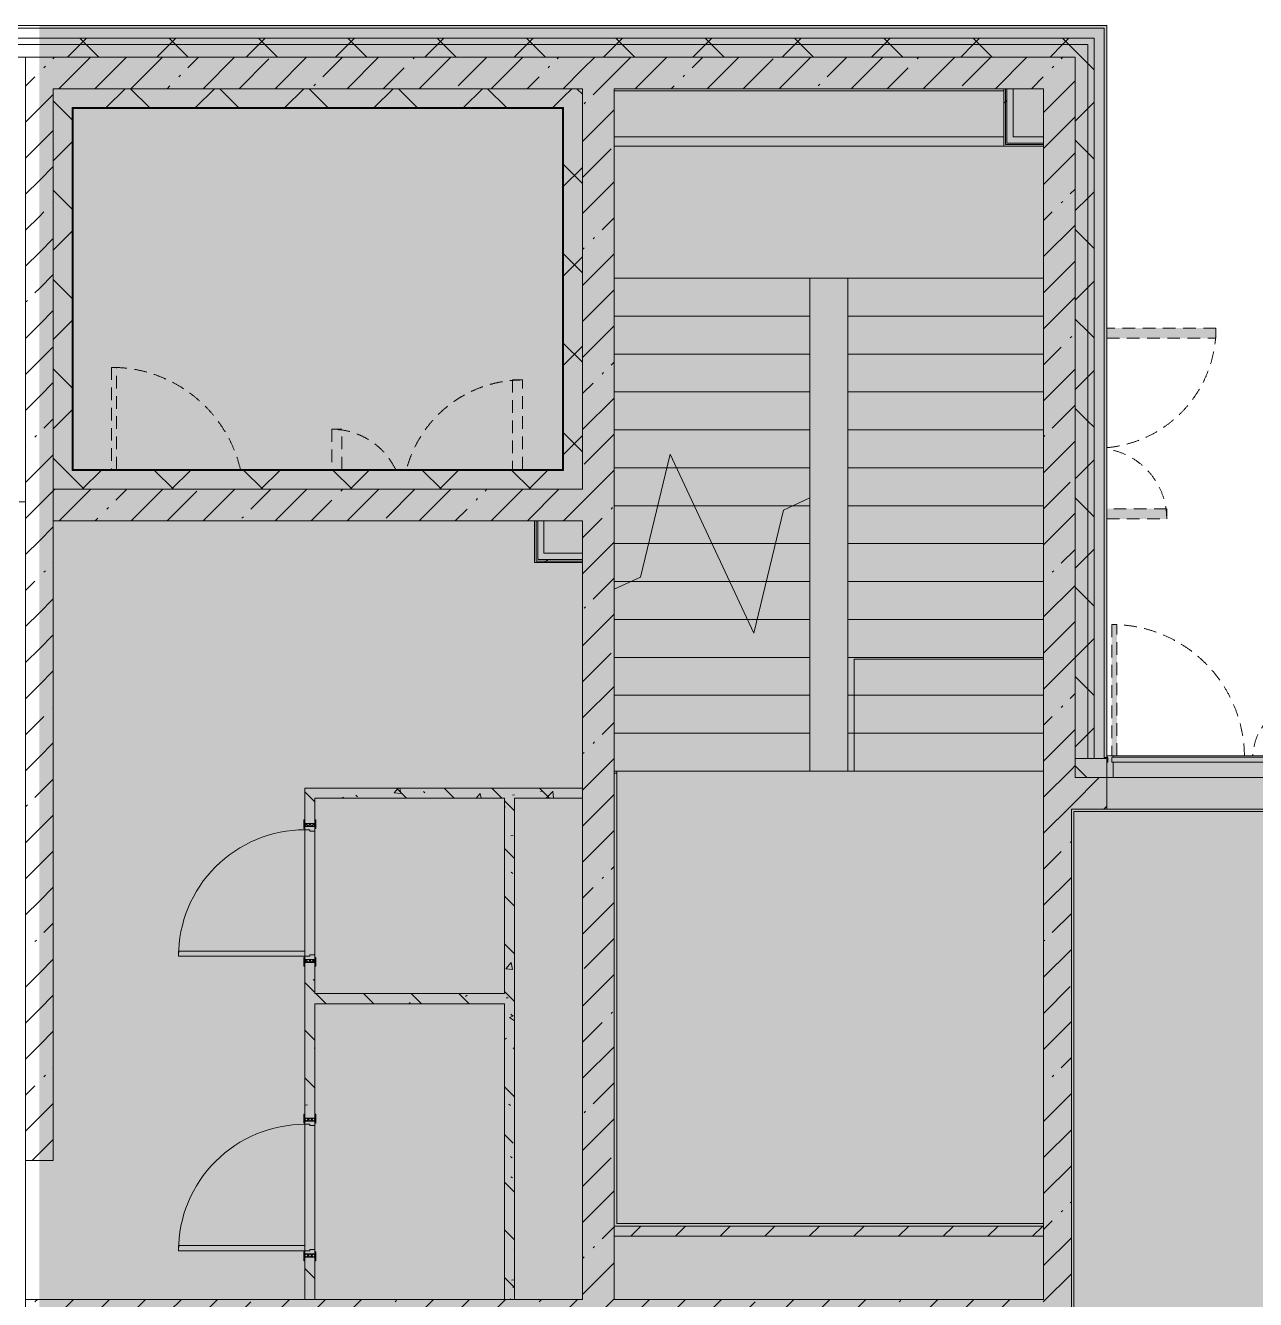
# Model space of a CAD drawing. Header units: millimetres. Extents: x 81609 to 272668, y -8553 to 29000.
# Drawn here: x 230408 to 240146, y 17269 to 27350 of the extents above; entities that cross this region are included whole.
import ezdxf

# ---------------------------------------------------------------- set-up
doc = ezdxf.new("R2010")
doc.units = ezdxf.units.MM
doc.linetypes.add('200_ШТРИХ__ш1_п0_6_', pattern=[160, 100, -60])
doc.layers.add('A-DETL-GENF-2', color=7, linetype='Continuous', lineweight=9, true_color=0xc0c0c0, transparency=0.4)
for name, color, linetype, lineweight in [('A-DETL-MBND-1', 7, '200_ШТРИХ__ш1_п0_6_', 9), ('A-GLAZ-3', 7, 'Continuous', 5), ('A-GLAZ-CWMG-2', 7, 'Continuous', 5), ('A-WALL-2', 7, 'Continuous', 5), ('I-WALL-3', 7, 'Continuous', 5)]:
    doc.layers.add(name, color=color, linetype=linetype, lineweight=lineweight)
for name, color, linetype, lineweight, true_color in [('A-DOOR-3', 7, 'Continuous', 5, 0xb7b7b7), ('A-DOOR-4', 7, 'Continuous', 5, 0xe2e2e2), ('A-DOOR-5', 7, 'Continuous', 5, 0xaaaaaa), ('A-DOOR-FRAM-2', 7, 'Continuous', 5, 0xe2e2e2), ('A-DOOR-FRAM-3', 7, 'Continuous', 5, 0xb7b7b7), ('A-DOOR-FRAM-4', 7, 'Continuous', 5, 0xaaaaaa), ('A-FLOR-1', 7, 'Continuous', 5, 0xaaaaaa), ('A-FLOR-2', 7, 'Continuous', 5, 0xb7b7b7), ('A-GLAZ-2', 7, 'Continuous', 5, 0x737373), ('A-GLAZ-CWMG-4', 7, 'Continuous', 5, 0x737373), ('A-WALL-3', 7, 'Continuous', 5, 0x737373), ('A-WALL-4', 7, 'Continuous', 9, 0x737373), ('I-WALL-2', 7, 'Continuous', 9, 0xe7e7e7), ('I-WALL-4', 7, 'Continuous', 5, 0x737373), ('I-WALL-5', 7, 'Continuous', 5, 0x787878), ('S-STRS-3', 7, 'Continuous', 5, 0x737373), ('S-STRS-MBND-2', 7, 'Continuous', 5, 0x737373)]:
    doc.layers.add(name, color=color, linetype=linetype, lineweight=lineweight, true_color=true_color)
pattern_1 = [(45, (145658, 0), (-353.5534, 353.5534), []), (135, (145658, 0), (-353.5534, -353.5534), [])]
pattern_2 = [(45, (145658, 0), (-285.1231, 285.1231), []), (45, (145943.1, 0), (-285.1231, 285.1231), [504.031, -100.806, 16.764, -84.042])]
pattern_3 = [(135, (145658, 0), (-377.1708, -377.1708), [533.4, -88.9, 17.78, -88.9]), (135, (145658, 376.94), (-377.1708, -377.1708), []), (50, (145658, 0), (637.6445, -55.7866), [66.675, -733.425]), (355, (145658, 0), (-123.3494, 668.699), [53.34, -586.74]), (100.451, (145711.1, -4.65), (514.299, 612.908), [56.665, -623.315]), (46.184, (145658, 177.8), (948.7764, -147.15), [100.012, -1100.137]), (96.636, (145737.05, 165.5), (830.909, 865.997), [84.998, -934.973]), (351.184, (145658, 177.8), (830.918, 865.988), [80.01, -880.11]), (21, (145746.9, 133.35), (530.6506, -357.9283), [66.675, -733.425]), (326, (145746.9, 133.35), (216.308, 644.6585), [53.34, -586.74]), (71.451, (145791.1, 103.5), (746.9596, 286.7243), [56.665, -623.315]), (37.5, (145657.99, 0), (10.81053, 295.9426), [16.764, -562.864, 16.764, -578.866, -588.962]), (37.5, (145657.99, 0), (10.81053, 295.9426), [-1175.258, 16.764, -572.198]), (7.5, (145658, 0), (233.8692, 350.6318), [16.764, -322.834, 16.764, -549.529, -224.472]), (7.5, (145658, 0), (233.8692, 350.6318), [-905.891, 16.764, -207.708]), (327.5, (145459.74, 0), (474.5678, -20.0513), [16.764, -205.486, 16.764, -676.656, -920.115]), (327.5, (145459.74, 0), (474.5678, -20.0513), [-915.67, 16.764, -903.351]), (317.5, (145370.84, 0), (518.4522, 88.9934), [16.764, -272.161, 16.764, -443.738, -653.415]), (317.5, (145370.84, 0), (518.4522, 88.9934), [-749.427, 16.764, -636.651])]
pattern_4 = [(45, (145658, 0), (-530.33, 530.33), []), (135, (145658, 0), (-530.33, -530.33), [])]

# ---------------------------------------------------------------- blocks, each defined once
blk = doc.blocks.new('110_Дверь_СКБ_2Ст_Внутренняя - ДН-7д_л__ ДОО_Дв_1450x2100h_Загрузочная_ Помещение холодильных камер-21737406-2_9_3_птичка')
at = {"layer": 'A-DETL-MBND-1'}
for points in [[(767.5, 283), (767.5, 990), (687.5, 990), (687.5, 283)], [(-662.5, 283), (-662.5, 600), (-742.5, 600), (-742.5, 283)]]:
    blk.add_hatch(color=256, dxfattribs=at).paths.add_polyline_path(points)
for p, q in [((767.5, 990), (687.5, 990)), ((687.5, 990), (687.5, 283)), ((767.5, 283), (767.5, 990)), ((-742.5, 600), (-742.5, 283)), ((-662.5, 600), (-742.5, 600)), ((-662.5, 283), (-662.5, 600))]:
    blk.add_line(p, q, dxfattribs=at)
for centre, radius, start, end in [((767.5, 40), 950, 90, 165), ((-742.5, 40), 560, 26.05405, 90)]:
    blk.add_arc(centre, radius, start, end, dxfattribs=at)
blk = doc.blocks.new('110_Дверь_СКБ_1Ст_Внутренняя1 - ДН-6д_ ДОО_Дв_1150x2100-24253098-2_9_3_птичка')
at = {"layer": 'A-DETL-MBND-1'}
blk.add_hatch(color=256, dxfattribs=at).paths.add_polyline_path([(-472.5, 283), (-472.5, 1090), (-512.5, 1090), (-512.5, 283)])
for p, q in [((-512.5, 1090), (-512.5, 283)), ((-472.5, 1090), (-512.5, 1090)), ((-472.5, 283), (-472.5, 1090))]:
    blk.add_line(p, q, dxfattribs=at)
blk.add_arc((-512.5, 40), 1050, 13.41257, 90, dxfattribs=at)
blk = doc.blocks.new('110_Дверь_СКБ_2Ст_Внутренняя - ДН-4д_ ДОО_Дв_1450x2100h_Лестничная клетка-23615437-2_9_3_птичка')
at = {"layer": 'A-DETL-MBND-1'}
for points in [[(-663, 990), (-743, 990), (-743, 125), (-663, 125), (-663, 279)], [(767, 125), (767, 600), (687, 600), (687, 125)]]:
    blk.add_hatch(color=256, dxfattribs=at).paths.add_polyline_path(points)
for p, q in [((-743, 990), (-743, 125)), ((-663, 990), (-743, 990)), ((-663, 125), (-663, 990)), ((767, 600), (687, 600)), ((687, 600), (687, 125)), ((767, 125), (767, 600))]:
    blk.add_line(p, q, dxfattribs=at)
for centre, radius, start, end in [((-743, 40), 950, 5.1855, 90), ((767, 40), 560, 90, 171.0757)]:
    blk.add_arc(centre, radius, start, end, dxfattribs=at)
blk = doc.blocks.new('110_Дверь_СКБ_1Ст_Внутренняя1 - Д-3 _п_ 1100x2100h_много всего-32422909-2_9_3_птичка')
at = {"layer": 'A-DOOR-4'}
h = blk.add_hatch(color=256, dxfattribs=at)
h.paths.add_polyline_path([(-512.5, 40), (-512.5, -40), (-477.5, -40), (-477.5, 0), (-487.5, 0), (-487.5, 40)])
h.paths.add_polyline_path([(502.5, 0), (502.5, -40), (537.5, -40), (537.5, 40), (512.5, 40), (512.5, 0)])
at = {"layer": 'A-DOOR-5'}
h = blk.add_hatch(dxfattribs=at)
h.set_pattern_fill('FP_8', color=256, style=0, pattern_type=2)
h.set_pattern_definition([(135, (1751.41, 104.685), (-14.14214, -14.14214), []), (225, (1751.41, 104.685), (14.14214, -14.14214), [])])
h.paths.add_polyline_path([(537.5, -40), (562.5, -40), (562.5, 40), (537.5, 40)])
at = {"layer": 'A-DOOR-FRAM-2'}
for points in [[(-487.5, 1040), (-487.5, 40), (-447.5, 40), (-447.5, 1040)], [(-567.5, 40), (-497.5, 40), (-497.5, 48), (-567.5, 48)], [(522.5, 40), (592.5, 40), (592.5, 48), (522.5, 48)], [(-567.5, -48), (-497.5, -48), (-497.5, -40), (-567.5, -40)], [(522.5, -48), (592.5, -48), (592.5, -40), (522.5, -40)]]:
    blk.add_hatch(color=256, dxfattribs=at).paths.add_polyline_path(points)
at = {"layer": 'A-DOOR-FRAM-4'}
h = blk.add_hatch(dxfattribs=at)
h.set_pattern_fill('FP_9', color=256, style=0, pattern_type=2)
h.set_pattern_definition([(45, (-371.384, 104.685), (-14.1421, 14.1421), []), (135, (-371.384, 104.685), (-14.1421, -14.1421), [])])
h.paths.add_polyline_path([(-537.5, 40), (-537.5, -40), (-512.5, -40), (-512.5, 40)])
at = {"layer": 'A-DOOR-3'}
for p, q in [((-487.5, 1040), (-487.5, 40)), ((-447.5, 1040), (-487.5, 1040)), ((-447.5, 40), (-447.5, 1040)), ((-487.5, 40), (-447.5, 40))]:
    blk.add_line(p, q, dxfattribs=at)
blk.add_arc((-487.5, 40), 1000, 360, 90, dxfattribs=at)
at = {"layer": 'A-DOOR-FRAM-3'}
for p, q in [((-497.5, 48), (-567.5, 48)), ((-567.5, 48), (-567.5, 40)), ((-567.5, 40), (-497.5, 40)), ((-512.5, 40), (-537.5, 40)), ((-537.5, 40), (-537.5, -40)), ((-487.5, 40), (-512.5, 40)), ((-512.5, 40), (-512.5, -40)), ((-512.5, -40), (-512.5, 40)), ((-497.5, 40), (-512.5, 40)), ((-512.5, 40), (-512.5, 39)), ((-512.5, 39), (-497.5, 39)), ((-497.5, 40), (-497.5, 48)), ((-497.5, 39), (-497.5, 40)), ((-487.5, 0), (-487.5, 40)), ((-477.5, 0), (-487.5, 0)), ((-477.5, -40), (-477.5, 0)), ((512.5, 0), (502.5, 0)), ((502.5, 0), (502.5, -40)), ((512.5, 40), (512.5, 0)), ((537.5, 40), (512.5, 40)), ((592.5, 48), (522.5, 48)), ((522.5, 48), (522.5, 40)), ((537.5, 40), (522.5, 40)), ((522.5, 40), (522.5, 39)), ((522.5, 40), (592.5, 40)), ((522.5, 39), (537.5, 39)), ((537.5, -40), (537.5, 40)), ((562.5, 40), (537.5, 40)), ((537.5, 40), (537.5, -40)), ((537.5, 39), (537.5, 40)), ((562.5, -40), (562.5, 40)), ((592.5, 40), (592.5, 48)), ((-497.5, -40), (-567.5, -40)), ((-567.5, -40), (-567.5, -48)), ((-567.5, -48), (-497.5, -48)), ((-537.5, -40), (-512.5, -40)), ((-497.5, -39), (-512.5, -39)), ((-512.5, -39), (-512.5, -40)), ((-512.5, -40), (-477.5, -40)), ((-512.5, -40), (-497.5, -40)), ((-497.5, -40), (-497.5, -39)), ((-497.5, -48), (-497.5, -40)), ((502.5, -40), (537.5, -40)), ((537.5, -39), (522.5, -39)), ((522.5, -39), (522.5, -40)), ((522.5, -40), (537.5, -40)), ((592.5, -40), (522.5, -40)), ((522.5, -40), (522.5, -48)), ((522.5, -48), (592.5, -48)), ((537.5, -40), (537.5, -39)), ((537.5, -40), (562.5, -40)), ((592.5, -48), (592.5, -40))]:
    blk.add_line(p, q, dxfattribs=at)
blk = doc.blocks.new('DRS_ДПУ_распашная__2Ст_Прямоугольная1 - ВН-4_ Нр_ДО_1500х2200 глухая-26741401-2_9_3_птичка')
at = {"layer": 'A-DETL-MBND-1'}
h = blk.add_hatch(color=256, dxfattribs=at)
h.paths.add_polyline_path([(-760, 10), (-730, 10), (-730, 1050), (-770, 1050), (-770, 10)])
h.paths.add_polyline_path([(-760, 0), (-760, 10), (-770, 0)])
h = blk.add_hatch(color=256, dxfattribs=at)
h.paths.add_polyline_path([(760, 0), (770, 0), (760, 10)])
h.paths.add_polyline_path([(770, 10), (770, 423), (730, 423), (735, 10), (760, 10)])
for p, q in [((-770, 1050), (-770, 10)), ((-730, 1050), (-770, 1050)), ((-730, 10), (-730, 1050)), ((770, 423), (730, 423)), ((730, 423), (730, 10)), ((770, 10), (770, 423))]:
    blk.add_line(p, q, dxfattribs=at)
for centre, radius, start, end in [((-770, 0), 1050, 0.552, 90), ((770, 0), 423, 90, 178.6103)]:
    blk.add_arc(centre, radius, start, end, dxfattribs=at)
blk = doc.blocks.new('Прямоугольный импост - Импост структурный с накладкой - 170мм-23713232-2_9_3_птичка')
at = {"layer": 'A-DETL-MBND-1'}
blk.add_line((0, 0), (-10, 0), dxfattribs=at)
blk = doc.blocks.new('Прямоугольный импост - Импост структурный с накладкой - 170мм-22874499-2_9_3_птичка')
at = {"layer": 'A-GLAZ-CWMG-2'}
for p, q in [((-40, 0), (-50, 0)), ((-50, 0), (-50, -10)), ((0, 0), (-10, 0)), ((0, -10), (0, 0)), ((-50, -10), (0, -10))]:
    blk.add_line(p, q, dxfattribs=at)
at = {"layer": 'A-GLAZ-CWMG-4'}
for p, q in [((0, 160), (-50, 160)), ((-50, 160), (-50, 40)), ((0, 40), (0, 160)), ((-50, 40), (-40, 40)), ((-40, 40), (-40, 2)), ((-10, 2), (-10, 40)), ((-10, 40), (0, 40))]:
    blk.add_line(p, q, dxfattribs=at)
blk = doc.blocks.new('PNS_Панель прямоугольная1 - Нр_Стекло - 40мм-22959730-2_9_3_птичка')
at = {"layer": 'A-GLAZ-2'}
blk.add_line((-756, -40), (760, -40), dxfattribs=at)
at = {"layer": 'A-GLAZ-3'}
for p, q in [((-770, 0), (770, 0)), ((770, 0), (-770, 0))]:
    blk.add_line(p, q, dxfattribs=at)
blk = doc.blocks.new('Прямоугольный импост - Импост структурный с накладкой - 170мм-22855553-2_9_3_птичка')
at = {"layer": 'A-GLAZ-CWMG-2'}
for p, q in [((93360, 21560), (93360, 21570)), ((93360, 21570), (94880, 21570)), ((94880, 21570), (94880, 21560))]:
    blk.add_line(p, q, dxfattribs=at)
at = {"layer": 'A-GLAZ-CWMG-4'}
blk.add_line((93360, 21400), (94880, 21400), dxfattribs=at)
blk = doc.blocks.new('Зашивка приборов отопления33 - Зашивка приборов отопления-33324347-2_9_3_птичка')
at = {"layer": 'A-WALL-3'}
for p, q in [((124366, 19499), (121281, 19499)), ((121281, 19136), (124366, 19136)), ((124366, 19136), (121281, 19136)), ((121281, 19061), (124366, 19061))]:
    blk.add_line(p, q, dxfattribs=at)

msp = doc.modelspace()

# ---------------------------------------------------------------- hatches: boundary and pattern name
at = {"layer": 'A-DETL-GENF-2'}
msp.add_hatch(color=256, dxfattribs=at).paths.add_polyline_path([(267874.9, -258), (270896, -258), (270896, 21558), (238966, 21558), (238966, 27348), (230518, 27348), (230518, 5750), (234860, 5750), (234860, -258), (266947.4, -258)])
at = {"layer": 'A-WALL-2'}
h = msp.add_hatch(dxfattribs=at)
h.set_pattern_fill('FP_68', color=256, style=0, pattern_type=2)
h.set_pattern_definition(pattern_1)
h.paths.add_polyline_path([(230518, 27200), (230518, 27250), (226008, 27250), (226008, 27200), (229846.6, 27200)])
h.paths.add_polyline_path([(222426.5, 27200), (223508, 27200), (223508, 27250), (221998, 27250), (221998, 27200)])
h.paths.add_polyline_path([(209838, 27200), (210918, 27200), (210918, 27250), (209838, 27250)])
h.paths.add_polyline_path([(213151.3, 27200), (213618, 27200), (213615, 27250), (211818, 27250), (211818, 27200), (212223.7, 27200)])
h.paths.add_polyline_path([(214518, 27200), (219898, 27200), (219898, 27250), (214518, 27250)])
h.paths.add_polyline_path([(202021, 27200), (202818, 27200), (202818, 27250), (201567.9, 27250), (201567.9, 27200)])
h.paths.add_polyline_path([(200166, 27200), (200667.9, 27200), (200667.9, 27250), (199518.2, 27250), (199518.2, 27200)])
h.paths.add_polyline_path([(205518, 27200), (206698, 27200), (206698, 27250), (205518, 27250)])
h.paths.add_polyline_path([(195528.4, 27200), (196418.2, 27200), (196418.2, 27250), (195318.3, 27250), (195318.3, 27200)])
h.paths.add_polyline_path([(194418.3, 27200), (194418.3, 27250), (193165, 27250), (193165, 27200), (193673.3, 27200)])
h.paths.add_polyline_path([(190065, 27200), (190065, 27250), (187668, 27250), (187668, 27200), (189035.7, 27200)])
h = msp.add_hatch(dxfattribs=at)
h.set_pattern_fill('FP_68', color=256, style=0, pattern_type=2)
h.set_pattern_definition(pattern_1)
h.paths.add_polyline_path([(238818, 27200), (238818, 27250), (230518, 27250), (230518, 27200), (238718, 27200)])
h = msp.add_hatch(dxfattribs=at)
h.set_pattern_fill('FP_68', color=256, style=0, pattern_type=2)
h.set_pattern_definition(pattern_1)
h.paths.add_polyline_path([(238818, 21550), (238868, 21550), (238868, 27250), (238818, 27250), (238818, 21558)])
h = msp.add_hatch(dxfattribs=at)
h.set_pattern_fill('FP_68', color=256, style=0, pattern_type=2)
h.set_pattern_definition(pattern_1)
h.paths.add_polyline_path([(229858, 27100), (230518, 27100), (230518, 27200), (226008, 27200), (226008, 27100), (229846.6, 27100)])
h.paths.add_polyline_path([(212223.7, 27100), (213618, 27100), (213615, 27200), (211818, 27200), (211818, 27100)])
h.paths.add_polyline_path([(210918, 27100), (210918, 27200), (209838, 27200), (209838, 27100), (210613.2, 27100)])
h.paths.add_polyline_path([(223508, 27100), (223508, 27200), (221998, 27200), (221998, 27100), (223354, 27100)])
h.paths.add_polyline_path([(214518, 27100), (219898, 27100), (219898, 27200), (214518, 27200)])
h.paths.add_polyline_path([(206658.6, 27100), (206698, 27100), (206698, 27200), (205518, 27200), (205518, 27100), (206413.2, 27100)])
h.paths.add_polyline_path([(199518.2, 27100), (200667.9, 27100), (200667.9, 27200), (199518.2, 27200)])
h.paths.add_polyline_path([(202484.8, 27100), (202818, 27100), (202818, 27200), (201567.9, 27200), (201567.9, 27100), (202021, 27100)])
h.paths.add_polyline_path([(194418.3, 27100), (194418.3, 27200), (193165, 27200), (193165, 27100), (193673.3, 27100)])
h.paths.add_polyline_path([(190065, 27100), (190065, 27200), (187718, 27200), (187718, 27100), (189035.7, 27100)])
h.paths.add_polyline_path([(195318.3, 27100), (196418.2, 27100), (196418.2, 27200), (195318.3, 27200)])
h = msp.add_hatch(dxfattribs=at)
h.set_pattern_fill('FP_68', color=256, style=0, pattern_type=2)
h.set_pattern_definition(pattern_1)
h.paths.add_polyline_path([(234484.2, 27100), (238718, 27100), (238718, 27200), (230518, 27200), (230518, 27100), (233556.7, 27100)])
h = msp.add_hatch(dxfattribs=at)
h.set_pattern_fill('FP_68', color=256, style=0, pattern_type=2)
h.set_pattern_definition(pattern_1)
h.paths.add_polyline_path([(238818, 21550), (238818, 27200), (238718, 27200), (238718, 21550)])
h = msp.add_hatch(dxfattribs=at)
h.set_pattern_fill('FP_68', color=256, style=0, pattern_type=2)
h.set_pattern_definition(pattern_1)
h.paths.add_polyline_path([(230778, 23680), (230774.1, 26850), (230628, 26850), (230628, 23680), (230774.1, 23680)])
h = msp.add_hatch(dxfattribs=at)
h.set_pattern_fill('FP_68', color=256, style=0, pattern_type=2)
h.set_pattern_definition(pattern_1)
h.paths.add_polyline_path([(233556.7, 26700), (234668, 26700), (234668, 26850), (230778, 26850), (230781, 26700), (231701.7, 26700)])
h = msp.add_hatch(dxfattribs=at)
h.set_pattern_fill('FP_68', color=256, style=0, pattern_type=2)
h.set_pattern_definition(pattern_1)
h.paths.add_polyline_path([(234818, 23680), (234818, 26850), (234668, 26850), (234668, 23680)])
h = msp.add_hatch(dxfattribs=at)
h.set_pattern_fill('FP_68', color=256, style=0, pattern_type=2)
h.set_pattern_definition(pattern_1)
h.paths.add_polyline_path([(233556.7, 23680), (234668, 23680), (234665, 23830), (230778, 23830), (230778, 23680), (232629.2, 23680)])
h = msp.add_hatch(dxfattribs=at)
h.set_pattern_fill('FP_68', color=256, style=0, pattern_type=2)
h.set_pattern_definition(pattern_1)
h.paths.add_polyline_path([(270888, 21400), (270888, 21550), (265808.2, 21550), (265808.2, 21400), (270738, 21400)])
h.paths.add_polyline_path([(264908.2, 21400), (264908.2, 21550), (263558.4, 21550), (263558.4, 21400), (264164.9, 21400)])
h.paths.add_polyline_path([(252107.1, 21400), (252508.4, 21400), (252508.4, 21550), (251208.2, 21550), (251208.2, 21400), (251708, 21400)])
h.paths.add_polyline_path([(254708.4, 21400), (254708.4, 21550), (253408.4, 21550), (253408.4, 21400), (253962.1, 21400)])
h.paths.add_polyline_path([(255608.4, 21400), (256908, 21400), (256908, 21550), (255608.4, 21550)])
h.paths.add_polyline_path([(261758.4, 21400), (262658.4, 21400), (262658.4, 21550), (261258.4, 21550), (261258.4, 21400), (261382.3, 21400)])
h.paths.add_polyline_path([(258958.4, 21400), (258958.4, 21550), (257808, 21550), (257808, 21400)])
h.paths.add_polyline_path([(248908.2, 21400), (248908.2, 21550), (247708, 21550), (247708, 21400), (248397, 21400)])
h.paths.add_polyline_path([(238966, 21400), (238968, 21400), (238963.9, 21550), (238718, 21550), (238718, 21400), (238924.9, 21400)])
h.paths.add_polyline_path([(242268, 21400), (246808, 21400), (246808, 21550), (242268, 21550)])
at = {"layer": 'I-WALL-2'}
for points in [[(238228, 26420), (238228, 26850), (238178, 26850), (238178, 26420), (238194.3, 26420)], [(238468, 26420), (238468, 26470), (238228, 26470), (238228, 26420)], [(234513, 23125), (234513, 23430), (234463, 23430), (234463, 23125), (234484.2, 23125)], [(234818, 23125), (234818, 23175), (234513, 23175), (234513, 23125)]]:
    msp.add_hatch(color=256, dxfattribs=at).paths.add_polyline_path(points)
at = {"layer": 'I-WALL-3'}
h = msp.add_hatch(dxfattribs=at)
h.set_pattern_fill('FP_76', color=256, style=0, pattern_type=2)
h.set_pattern_definition(pattern_2)
h.paths.add_polyline_path([(230518, 18370), (230518, 27100), (230408, 27100), (230408, 18370)])
h = msp.add_hatch(dxfattribs=at)
h.set_pattern_fill('FP_76', color=256, style=0, pattern_type=2)
h.set_pattern_definition(pattern_2)
h.paths.add_polyline_path([(230628, 18370), (230628, 27100), (230518, 27100), (230518, 18370)])
h = msp.add_hatch(dxfattribs=at)
h.set_pattern_fill('FP_76', color=256, style=0, pattern_type=2)
h.set_pattern_definition(pattern_2)
h.paths.add_polyline_path([(234818, 26850), (234818, 27100), (230628, 27100), (230628, 26850), (234668, 26850)])
h = msp.add_hatch(dxfattribs=at)
h.set_pattern_fill('FP_76', color=256, style=0, pattern_type=2)
h.set_pattern_definition(pattern_2)
h.paths.add_polyline_path([(234818, 17270), (235068, 17270), (235068, 27100), (234818, 27100), (234818, 18162.4)])
h = msp.add_hatch(dxfattribs=at)
h.set_pattern_fill('FP_76', color=256, style=0, pattern_type=2)
h.set_pattern_definition(pattern_2)
h.paths.add_polyline_path([(237266.8, 26850), (238468, 26850), (238468, 27100), (235068, 27100), (235068, 26850), (235411.7, 26850)])
h = msp.add_hatch(dxfattribs=at)
h.set_pattern_fill('FP_76', color=256, style=0, pattern_type=2)
h.set_pattern_definition(pattern_2)
h.paths.add_polyline_path([(238688, 21550), (238718, 21558), (238718, 27100), (238468, 27100), (238468, 21550), (238658.1, 21550)])
h.paths.add_polyline_path([(238718, 21400), (238718, 21550), (238688, 21550), (238688, 21400)])
h = msp.add_hatch(dxfattribs=at)
h.set_pattern_fill('FP_162', color=256, style=0, pattern_type=2)
h.set_pattern_definition(pattern_4)
h.paths.add_polyline_path([(238165.5, 26395), (238165.5, 26850), (238153, 26850), (238153, 26395)])
h = msp.add_hatch(dxfattribs=at)
h.set_pattern_fill('FP_162', color=256, style=0, pattern_type=2)
h.set_pattern_definition(pattern_4)
h.paths.add_polyline_path([(238178, 26407.5), (238178, 26850), (238165.5, 26850), (238165.5, 26407.5)])
h = msp.add_hatch(dxfattribs=at)
h.set_pattern_fill('FP_76', color=256, style=0, pattern_type=2)
h.set_pattern_definition(pattern_2)
h.paths.add_polyline_path([(234818, 23430), (234818, 23680), (230628, 23680), (230628, 23430), (234513, 23430)])
h = msp.add_hatch(dxfattribs=at)
h.set_pattern_fill('FP_162', color=256, style=0, pattern_type=2)
h.set_pattern_definition(pattern_4)
h.paths.add_polyline_path([(234450.5, 23100), (234818, 23100), (234818, 23112.5), (234450.5, 23112.5)])
h = msp.add_hatch(dxfattribs=at)
h.set_pattern_fill('FP_162', color=256, style=0, pattern_type=2)
h.set_pattern_definition(pattern_4)
h.paths.add_polyline_path([(234484.2, 23112.5), (234818, 23112.5), (234818, 23125), (234463, 23125), (234463, 23112.5)])
h = msp.add_hatch(dxfattribs=at)
h.set_pattern_fill('FP_76', color=256, style=0, pattern_type=2)
h.set_pattern_definition(pattern_2)
h.paths.add_polyline_path([(238688, 13400), (238688, 13620), (238658, 13620), (238658.1, 13628), (238688, 13628), (238688, 21550), (238468, 21550), (238468, 13400), (238658, 13400)])
h = msp.add_hatch(dxfattribs=at)
h.set_pattern_fill('FP_76', color=256, style=0, pattern_type=2)
h.set_pattern_definition(pattern_2)
h.paths.add_polyline_path([(246238, 21150), (246238, 21400), (242268, 21400), (242268, 21150), (245978, 21150)])
h.paths.add_polyline_path([(238860, 21150), (238968, 21150), (238966, 21400), (238688, 21400), (238688, 21150), (238747.9, 21150)])
h = msp.add_hatch(dxfattribs=at)
h.set_pattern_fill('FP_80', color=256, style=0, pattern_type=2)
h.set_pattern_definition([(45, (145657.99, 0), (-176.7767, 176.7767), [])])
h.paths.add_polyline_path([(235068, 17770), (238468, 17770), (238468, 17850), (235068, 17850)])
h = msp.add_hatch(dxfattribs=at)
h.set_pattern_fill('FP_76', color=256, style=0, pattern_type=2)
h.set_pattern_definition(pattern_2)
h.paths.add_polyline_path([(230408, 16300), (230518, 16300), (230518, 17270), (230408, 17270), (230408, 17005.5)])
h = msp.add_hatch(dxfattribs=at)
h.set_pattern_fill('FP_76', color=256, style=0, pattern_type=2)
h.set_pattern_definition(pattern_2)
h.paths.add_polyline_path([(230628, 16300), (230628, 17270), (230518, 17270), (230518, 16300)])
h = msp.add_hatch(dxfattribs=at)
h.set_pattern_fill('FP_76', color=256, style=0, pattern_type=2)
h.set_pattern_definition(pattern_2)
h.paths.add_polyline_path([(231928, 17050), (232148, 17050), (232148, 17270), (230628, 17270), (230628, 17050), (231701.7, 17050)])
h = msp.add_hatch(dxfattribs=at)
h.set_pattern_fill('FP_76', color=256, style=0, pattern_type=2)
h.set_pattern_definition(pattern_2)
h.paths.add_polyline_path([(238468, 17050), (238468, 17270), (232148, 17270), (232148, 17050), (237795.1, 17050)])
at = {"layer": 'I-WALL-5'}
h = msp.add_hatch(dxfattribs=at)
h.set_pattern_fill('FP_83', color=256, style=0, pattern_type=2)
h.set_pattern_definition(pattern_3)
h.paths.add_polyline_path([(234818, 21235.8), (234818, 21315.8), (232619.7, 21315.8), (232619.7, 21235.8), (234279.7, 21235.8)])
h = msp.add_hatch(dxfattribs=at)
h.set_pattern_fill('FP_83', color=256, style=0, pattern_type=2)
h.set_pattern_definition(pattern_3)
h.paths.add_polyline_path([(232619.7, 17270), (232699.7, 17270), (232699.7, 17605.4), (232619.7, 17605.4), (232619.7, 17575.4)])
h.paths.add_polyline_path([(232619.7, 18705.4), (232699.7, 18705.4), (232699.7, 19935.8), (232619.7, 19935.8), (232619.7, 18735.4)])
h.paths.add_polyline_path([(232699.7, 21035.8), (232699.7, 21235.8), (232619.7, 21235.8), (232619.7, 21035.8)])
h = msp.add_hatch(dxfattribs=at)
h.set_pattern_fill('FP_83', color=256, style=0, pattern_type=2)
h.set_pattern_definition(pattern_3)
h.paths.add_polyline_path([(234279.7, 16180), (234279.7, 17050), (234199.7, 17050), (234199.7, 16180)])
h.paths.add_polyline_path([(234279.7, 17270), (234279.7, 21235.8), (234199.7, 21235.8), (234199.7, 17270)])
h = msp.add_hatch(dxfattribs=at)
h.set_pattern_fill('FP_83', color=256, style=0, pattern_type=2)
h.set_pattern_definition(pattern_3)
h.paths.add_polyline_path([(234199.7, 19610), (234199.7, 19690), (232699.7, 19690), (232699.7, 19610), (233556.7, 19610)])

# ---------------------------------------------------------------- linework, layer by layer
at = {"layer": 'A-FLOR-1'}
for p, q in [((230408, 23580), (230358, 23580)), ((230408, 18370), (230408, 17270))]:
    msp.add_line(p, q, dxfattribs=at)
at = {"layer": 'A-FLOR-2'}
for p, q in [((238468, 22335), (236968, 22335)), ((236968, 22335), (236968, 21450)), ((235089, 21435), (235068, 21435)), ((235089, 21450), (235089, 17871)), ((238468, 21450), (236618, 21450)), ((238708, 21130), (238708, 13628)), ((240838, 21130), (238708, 21130)), ((240838, 21150), (238968, 21150)), ((235089, 17871), (238468, 17871))]:
    msp.add_line(p, q, dxfattribs=at)
at = {"layer": 'A-WALL-2'}
for p, q in [((238968, 27350), (195318.3, 27350)), ((238968, 21558), (238968, 27350))]:
    msp.add_line(p, q, dxfattribs=at)
at = {"layer": 'A-WALL-3'}
for p, q in [((229858, 27100), (238718, 27100)), ((230786, 23838), (230786, 26692)), ((230786, 26692), (234660, 26692)), ((234660, 26692), (234660, 23838)), ((234660, 23838), (230786, 23838)), ((230628, 23680), (234818, 23680)), ((238968, 21400), (238968, 21556.6))]:
    msp.add_line(p, q, dxfattribs=at)
at = {"layer": 'A-WALL-4'}
for p, q in [((238948, 27330), (226008, 27330)), ((238948, 21550), (238948, 27330)), ((238868, 27250), (226008, 27250)), ((238868, 21550), (238868, 27250)), ((238818, 27200), (226008, 27200)), ((238818, 21550), (238818, 27200)), ((238718, 27100), (238718, 21400)), ((230628, 26850), (230786, 26850)), ((234660, 26850), (234818, 26850)), ((234818, 23680), (234818, 26850)), ((238165.5, 26407.5), (238165.5, 26850)), ((238178, 26420), (238178, 26850)), ((230778, 23830), (230778, 26700)), ((230778, 26700), (234668, 26700)), ((230781, 23833), (230781, 26697)), ((230781, 26697), (234665, 26697)), ((234665, 26697), (234665, 23833)), ((234668, 26700), (234668, 23830)), ((238468, 26420), (238178, 26420)), ((238468, 26395), (238468, 26470)), ((238468, 26407.5), (238165.5, 26407.5)), ((230778, 23830), (234668, 23830)), ((230781, 23833), (234665, 23833)), ((234513, 23430), (234438, 23430)), ((234450.5, 23112.5), (234450.5, 23430)), ((234463, 23125), (234463, 23430)), ((234818, 23112.5), (234450.5, 23112.5)), ((234818, 23125), (234463, 23125)), ((234818, 23100), (234818, 23175)), ((238468, 21550), (238468, 21150)), ((238961.7, 21550), (238718, 21550)), ((238948, 21558), (238966, 21558)), ((238963.3, 21553), (238948, 21553)), ((238718, 21400), (238968, 21400)), ((234818, 21235.8), (234818, 21315.8)), ((235068, 17850), (235068, 17770)), ((238468, 17770), (238468, 17850)), ((232619.7, 17270), (232699.7, 17270)), ((234199.7, 17270), (234279.7, 17270))]:
    msp.add_line(p, q, dxfattribs=at)
at = {"layer": 'I-WALL-3'}
for p, q in [((230408, 27100), (230408, 18370)), ((230408, 17270), (230408, 16100))]:
    msp.add_line(p, q, dxfattribs=at)
at = {"layer": 'I-WALL-4'}
for p, q in [((238718, 27100), (234818, 27100)), ((230628, 18370), (230628, 26850)), ((230786, 26850), (234660, 26850)), ((235068, 17850), (235068, 26850)), ((235068, 26850), (238468, 26850)), ((238153, 26850), (238153, 26395)), ((238228, 26470), (238228, 26850)), ((238468, 26850), (238468, 26470)), ((238468, 26470), (238228, 26470)), ((238153, 26395), (238468, 26395)), ((238468, 26395), (238468, 17850)), ((230628, 23430), (234438, 23430)), ((234438, 23430), (234438, 23100)), ((234513, 23430), (234818, 23430)), ((234513, 23175), (234513, 23430)), ((234818, 23430), (234818, 23175)), ((234438, 23100), (234818, 23100)), ((234818, 23175), (234513, 23175)), ((234818, 23100), (234818, 21315.8)), ((238968, 21150), (238968, 21400)), ((234818, 21315.8), (232619.7, 21315.8)), ((232619.7, 21315.8), (232619.7, 21065.8)), ((232699.7, 21235.8), (234199.7, 21235.8)), ((232699.7, 21065.8), (232699.7, 21235.8)), ((234199.7, 21235.8), (234199.7, 19690)), ((234279.7, 21235.8), (234818, 21235.8)), ((234279.7, 17270), (234279.7, 21235.8)), ((234818, 21235.8), (234818, 17270)), ((238688, 13628), (238688, 21150)), ((238688, 21150), (238968, 21150)), ((232619.7, 20025.8), (232619.7, 20985.8)), ((232699.7, 20975.8), (232699.7, 19995.8)), ((232619.7, 19905.8), (232619.7, 18735.4)), ((232699.7, 19690), (232699.7, 19905.8)), ((234199.7, 19690), (232699.7, 19690)), ((232699.7, 18735.4), (232699.7, 19610)), ((232699.7, 19610), (234199.7, 19610)), ((234199.7, 19610), (234199.7, 17270)), ((232619.7, 17695.4), (232619.7, 18655.4)), ((232699.7, 18645.4), (232699.7, 17665.4)), ((230408, 18370), (230628, 18370)), ((238468, 17850), (235068, 17850)), ((235068, 17270), (235068, 17770)), ((235068, 17770), (238468, 17770)), ((238468, 17770), (238468, 17270)), ((232619.7, 17575.4), (232619.7, 17270)), ((232699.7, 17270), (232699.7, 17575.4)), ((232619.7, 17270), (230408, 17270)), ((234199.7, 17270), (232699.7, 17270)), ((234818, 17270), (234279.7, 17270)), ((238468, 17270), (235068, 17270))]:
    msp.add_line(p, q, dxfattribs=at)
at = {"layer": 'S-STRS-3'}
for p, q in [((235068, 25350), (236618, 25350)), ((235068, 25350), (236618, 25350)), ((236618, 25350), (236918, 25350)), ((236618, 25050), (236618, 25350)), ((238468, 25350), (236918, 25350)), ((236918, 25350), (236918, 25050)), ((238468, 25350), (236918, 25350)), ((235068, 25050), (236618, 25050)), ((235068, 25050), (236618, 25050)), ((236618, 24750), (236618, 25050)), ((236918, 25050), (236918, 24750)), ((238468, 25050), (236918, 25050)), ((238468, 25050), (236918, 25050)), ((235068, 24750), (236618, 24750)), ((235068, 24750), (236618, 24750)), ((236618, 24450), (236618, 24750)), ((236918, 24750), (236918, 24450)), ((238468, 24750), (236918, 24750)), ((238468, 24750), (236918, 24750)), ((235068, 24450), (236618, 24450)), ((235068, 24450), (236618, 24450)), ((236618, 24150), (236618, 24450)), ((236918, 24450), (236918, 24150)), ((238468, 24450), (236918, 24450)), ((238468, 24450), (236918, 24450)), ((235068, 24150), (236618, 24150)), ((235068, 24150), (236618, 24150)), ((236618, 23850), (236618, 24150)), ((236918, 24150), (236918, 23850)), ((238468, 24150), (236918, 24150)), ((238468, 24150), (236918, 24150)), ((235068, 23850), (235486.6, 23850)), ((235068, 23850), (235486.6, 23850)), ((235486.6, 23850), (235563.2, 23850)), ((235486.6, 23850), (235563.2, 23850)), ((235563.2, 23850), (236618, 23850)), ((235563.2, 23850), (236618, 23850)), ((236618, 23611.4), (236618, 23850)), ((236918, 23850), (236918, 23550)), ((238468, 23850), (236918, 23850)), ((238468, 23850), (236918, 23850)), ((236618, 23550), (236618, 23611.4)), ((235068, 23550), (235411.7, 23550)), ((235068, 23550), (235411.7, 23550)), ((235413.6, 23550), (235703.1, 23550)), ((235413.6, 23550), (235703.1, 23550)), ((235703.1, 23550), (236486.3, 23550)), ((235703.1, 23550), (236486.3, 23550)), ((236486.3, 23550), (236618, 23550)), ((236486.3, 23550), (236618, 23550)), ((236618, 23250), (236618, 23550)), ((236918, 23550), (236918, 23250)), ((238468, 23550), (236918, 23550)), ((238468, 23550), (236918, 23550)), ((235068, 23250), (235340.7, 23250)), ((235068, 23250), (235340.7, 23250)), ((235340.7, 23250), (235843, 23250)), ((235340.7, 23250), (235843, 23250)), ((235843, 23250), (236345.2, 23250)), ((235843, 23250), (236345.2, 23250)), ((236345.2, 23250), (236618, 23250)), ((236345.2, 23250), (236618, 23250)), ((236618, 22950), (236618, 23250)), ((236918, 23250), (236918, 22950)), ((238468, 23250), (236918, 23250)), ((238468, 23250), (236918, 23250)), ((235068, 22950), (235199.6, 22950)), ((235068, 22950), (235199.6, 22950)), ((235199.6, 22950), (235982.9, 22950)), ((235199.6, 22950), (235982.9, 22950)), ((235982.9, 22950), (236272.3, 22950)), ((235982.9, 22950), (236272.3, 22950)), ((236272.3, 22950), (236618, 22950)), ((236272.3, 22950), (236618, 22950)), ((236618, 22650), (236618, 22950)), ((236918, 22950), (236918, 22650)), ((238468, 22950), (236918, 22950)), ((238468, 22950), (236918, 22950)), ((235068, 22650), (236122.8, 22650)), ((235068, 22650), (236122.8, 22650)), ((236122.8, 22650), (236199.4, 22650)), ((236122.8, 22650), (236199.4, 22650)), ((236199.4, 22650), (236618, 22650)), ((236199.4, 22650), (236618, 22650)), ((236618, 22350), (236618, 22650)), ((236918, 22650), (236918, 22350)), ((238468, 22650), (236918, 22650)), ((238468, 22650), (236918, 22650)), ((235068, 22350), (236618, 22350)), ((235068, 22350), (236618, 22350)), ((236618, 22050), (236618, 22350)), ((238468, 22350), (236918, 22350)), ((235068, 22050), (236618, 22050)), ((235068, 22050), (236618, 22050)), ((236618, 21750), (236618, 22050)), ((235068, 21750), (236618, 21750)), ((235068, 21750), (236618, 21750)), ((236618, 21450), (236618, 21750)), ((235068, 21450), (236618, 21450)), ((235068, 21450), (236618, 21450))]:
    msp.add_line(p, q, dxfattribs=at)
at = {"layer": 'S-STRS-MBND-2'}
for p, q in [((235068, 26850), (235068, 25350)), ((238468, 26850), (235068, 26850)), ((238468, 25350), (238468, 26850)), ((235068, 25350), (236618, 25350)), ((235068, 23550), (235068, 25350)), ((235068, 25350), (236618, 25350)), ((236618, 25350), (236918, 25350)), ((236618, 23611.4), (236618, 25350)), ((238468, 25350), (236918, 25350)), ((236918, 25350), (236918, 21450)), ((238468, 25350), (236918, 25350)), ((238468, 25350), (238468, 21450)), ((235068, 25050), (236618, 25050)), ((235068, 25050), (236618, 25050)), ((238468, 25050), (236918, 25050)), ((238468, 25050), (236918, 25050)), ((235068, 24750), (236618, 24750)), ((235068, 24750), (236618, 24750)), ((238468, 24750), (236918, 24750)), ((238468, 24750), (236918, 24750)), ((235068, 24450), (236618, 24450)), ((235068, 24450), (236618, 24450)), ((238468, 24450), (236918, 24450)), ((238468, 24450), (236918, 24450)), ((235068, 24150), (236618, 24150)), ((235068, 24150), (236618, 24150)), ((238468, 24150), (236918, 24150)), ((238468, 24150), (236918, 24150)), ((235512.8, 23958.1), (235276.5, 22985.9)), ((236173.2, 22541.9), (235512.8, 23958.1)), ((235068, 23850), (235486.6, 23850)), ((235068, 23850), (235486.6, 23850)), ((235563.2, 23850), (236618, 23850)), ((235563.2, 23850), (236618, 23850)), ((238468, 23850), (236918, 23850)), ((238468, 23850), (236918, 23850)), ((236618, 23611.4), (236409.4, 23514.1)), ((235068, 23550), (235413.6, 23550)), ((235068, 23550), (235413.6, 23550)), ((235703.1, 23550), (236486.3, 23550)), ((235703.1, 23550), (236486.3, 23550)), ((236409.4, 23514.1), (236173.2, 22541.9)), ((238468, 23550), (236918, 23550)), ((238468, 23550), (236918, 23550)), ((235068, 23250), (235340.7, 23250)), ((235068, 23250), (235340.7, 23250)), ((235843, 23250), (236345.2, 23250)), ((235843, 23250), (236345.2, 23250)), ((238468, 23250), (236918, 23250)), ((238468, 23250), (236918, 23250)), ((235276.5, 22985.9), (235068, 22888.6)), ((235068, 22950), (235199.6, 22950)), ((235068, 22950), (235199.6, 22950)), ((235982.9, 22950), (236272.3, 22950)), ((235982.9, 22950), (236272.3, 22950)), ((238468, 22950), (236918, 22950)), ((238468, 22950), (236918, 22950)), ((236122.8, 22650), (236199.4, 22650)), ((236122.8, 22650), (236199.4, 22650)), ((238468, 22650), (236918, 22650)), ((238468, 22650), (236918, 22650)), ((238468, 22350), (236918, 22350)), ((238468, 22350), (236918, 22350)), ((238468, 22050), (236918, 22050)), ((238468, 22050), (236918, 22050)), ((238468, 21750), (236918, 21750)), ((238468, 21750), (236918, 21750)), ((238468, 21450), (236918, 21450))]:
    msp.add_line(p, q, dxfattribs=at)

# ---------------------------------------------------------------- block references
at = {"layer": 'A-DETL-MBND-1'}
for name, p, rotation in [('110_Дверь_СКБ_2Ст_Внутренняя - ДН-4д_ ДОО_Дв_1450x2100h_Лестничная клетка-23615437-2_9_3_птичка', (238843, 24212.5), 269.9999999999998), ('Прямоугольный импост - Импост структурный с накладкой - 170мм-23713232-2_9_3_птичка', (238968, 21560), 180)]:
    msp.add_blockref(name, p, dxfattribs=dict(at, rotation=rotation))
for name, p in [('110_Дверь_СКБ_1Ст_Внутренняя1 - ДН-6д_ ДОО_Дв_1150x2100-24253098-2_9_3_птичка', (231600.5, 23555)), ('110_Дверь_СКБ_2Ст_Внутренняя - ДН-7д_л__ ДОО_Дв_1450x2100h_Загрузочная_ Помещение холодильных камер-21737406-2_9_3_птичка', (233575.5, 23555)), ('DRS_ДПУ_распашная__2Ст_Прямоугольная1 - ВН-4_ Нр_ДО_1500х2200 глухая-26741401-2_9_3_птичка', (239778, 21560))]:
    msp.add_blockref(name, p, dxfattribs=at)
at = {"layer": 'A-DOOR-3', "rotation": 90}
for p in [(232659.7, 20473.3), (232659.7, 18142.9)]:
    msp.add_blockref('110_Дверь_СКБ_1Ст_Внутренняя1 - Д-3 _п_ 1100x2100h_много всего-32422909-2_9_3_птичка', p, dxfattribs=at)
at = {"layer": 'A-GLAZ-3'}
msp.add_blockref('PNS_Панель прямоугольная1 - Нр_Стекло - 40мм-22959730-2_9_3_птичка', (239778, 21560), dxfattribs=at)
at = {"layer": 'A-GLAZ-CWMG-2'}
msp.add_blockref('Прямоугольный импост - Импост структурный с накладкой - 170мм-22855553-2_9_3_птичка', (145658, 0), dxfattribs=at)
at = {"layer": 'A-GLAZ-CWMG-4', "rotation": 180}
msp.add_blockref('Прямоугольный импост - Импост структурный с накладкой - 170мм-22874499-2_9_3_птичка', (238968, 21560), dxfattribs=at)
at = {"layer": 'A-WALL-3'}
msp.add_blockref('Зашивка приборов отопления33 - Зашивка приборов отопления-33324347-2_9_3_птичка', (113787.1, 7333.7), dxfattribs=at)

doc.saveas('drawing.dxf')
